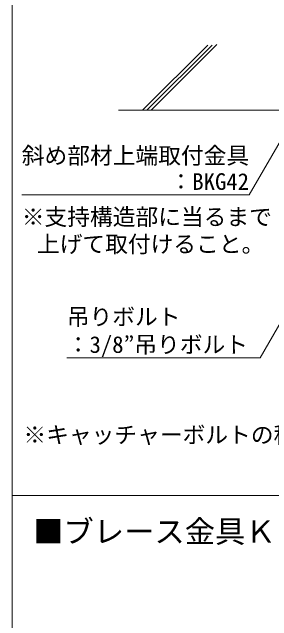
# Model space of a CAD drawing. Units: millimetres on the paper, enlarged 40 times, with parts at other scales. Extents: x -7800 to 7800, y -5578 to 5491.
# Drawn here: x -1968 to -1283, y -3495 to -1888 of the extents above; entities that cross this region are included whole.
import ezdxf
from ezdxf.enums import TextEntityAlignment as Align

# ---------------------------------------------------------------- set-up
doc = ezdxf.new("R2010")
doc.units = ezdxf.units.MM
doc.header["$LTSCALE"] = 40
doc.linetypes.add('DASHED1', pattern=[1.8, 1.2, -0.6])
for name, color, linetype, lineweight in [('3-6_文字', 7, 'Continuous', 18), ('3-9_躯体', 4, 'DASHED1', 9), ('F-2_太線１', 3, 'Continuous', 18)]:
    doc.layers.add(name, color=color, linetype=linetype, lineweight=lineweight)
doc.styles.add('ＭＳ ゴシック', font='')
doc.styles.get('ＭＳ ゴシック').set_extended_font_data('MS Gothic')

msp = doc.modelspace()

# ---------------------------------------------------------------- linework, layer by layer
at = {"layer": '3-6_文字'}
for p, q in [((-1214.01, -2147.18), (-1342.88, -2370.38)), ((-1342.88, -2370.38), (-1942.88, -2370.38)), ((-1214.01, -2627.44), (-1314.01, -2800.65)), ((-1314.01, -2800.65), (-1824.01, -2800.65))]:
    msp.add_line(p, q, dxfattribs=at)
at = {"layer": '3-9_躯体', "linetype": 'Continuous'}
for p, q in [((-1452.22, -1975.45), (-1623.95, -2147.18)), ((-1440.58, -1975.13), (-1612.63, -2147.18)), ((-1427.87, -1973.72), (-1601.32, -2147.18)), ((-334.08, -2147.18), (-1687.47, -2147.18)), ((-1294.01, -2147.18), (-1134.01, -2147.18))]:
    msp.add_line(p, q, dxfattribs=at)
at = {"layer": 'F-2_太線１'}
msp.add_line((-1968.18, -3163.76), (-78.18, -3163.76), dxfattribs=at)
msp.add_lwpolyline([(-1968.18, 1696.25), (-1968.18, -4783.77), (-78.18, -4783.77)], dxfattribs=at)

# ---------------------------------------------------------------- texts
at = {"layer": '3-6_文字', "style": 'ＭＳ ゴシック'}
for s, p in [('斜め部材上端取付金具', (-1942.88, -2301.76)), ('：BKG42', (-1552.88, -2370.38)), ('※支持構造部に当るまで', (-1942.88, -2463.63)), ('上げて取付けること。', (-1902.88, -2535.45)), ('吊りボルト', (-1824.01, -2727.31)), ('：3/8”吊りボルト', (-1824.01, -2800.65)), ('※キャッチャーボルトの種類により、ビスの固定位置が異なります', (-1938.43, -3038.94))]:
    msp.add_text(s, height=43.99, dxfattribs=at).set_placement(p, align=Align.BOTTOM_LEFT)
at = {"layer": '3-6_文字', "color": 3, "style": 'ＭＳ ゴシック'}
msp.add_text('■ブレース金具ＫＦ', height=58.65, dxfattribs=at).set_placement((-1912.87, -3305.97), align=Align.BOTTOM_LEFT)

doc.saveas('drawing.dxf')
